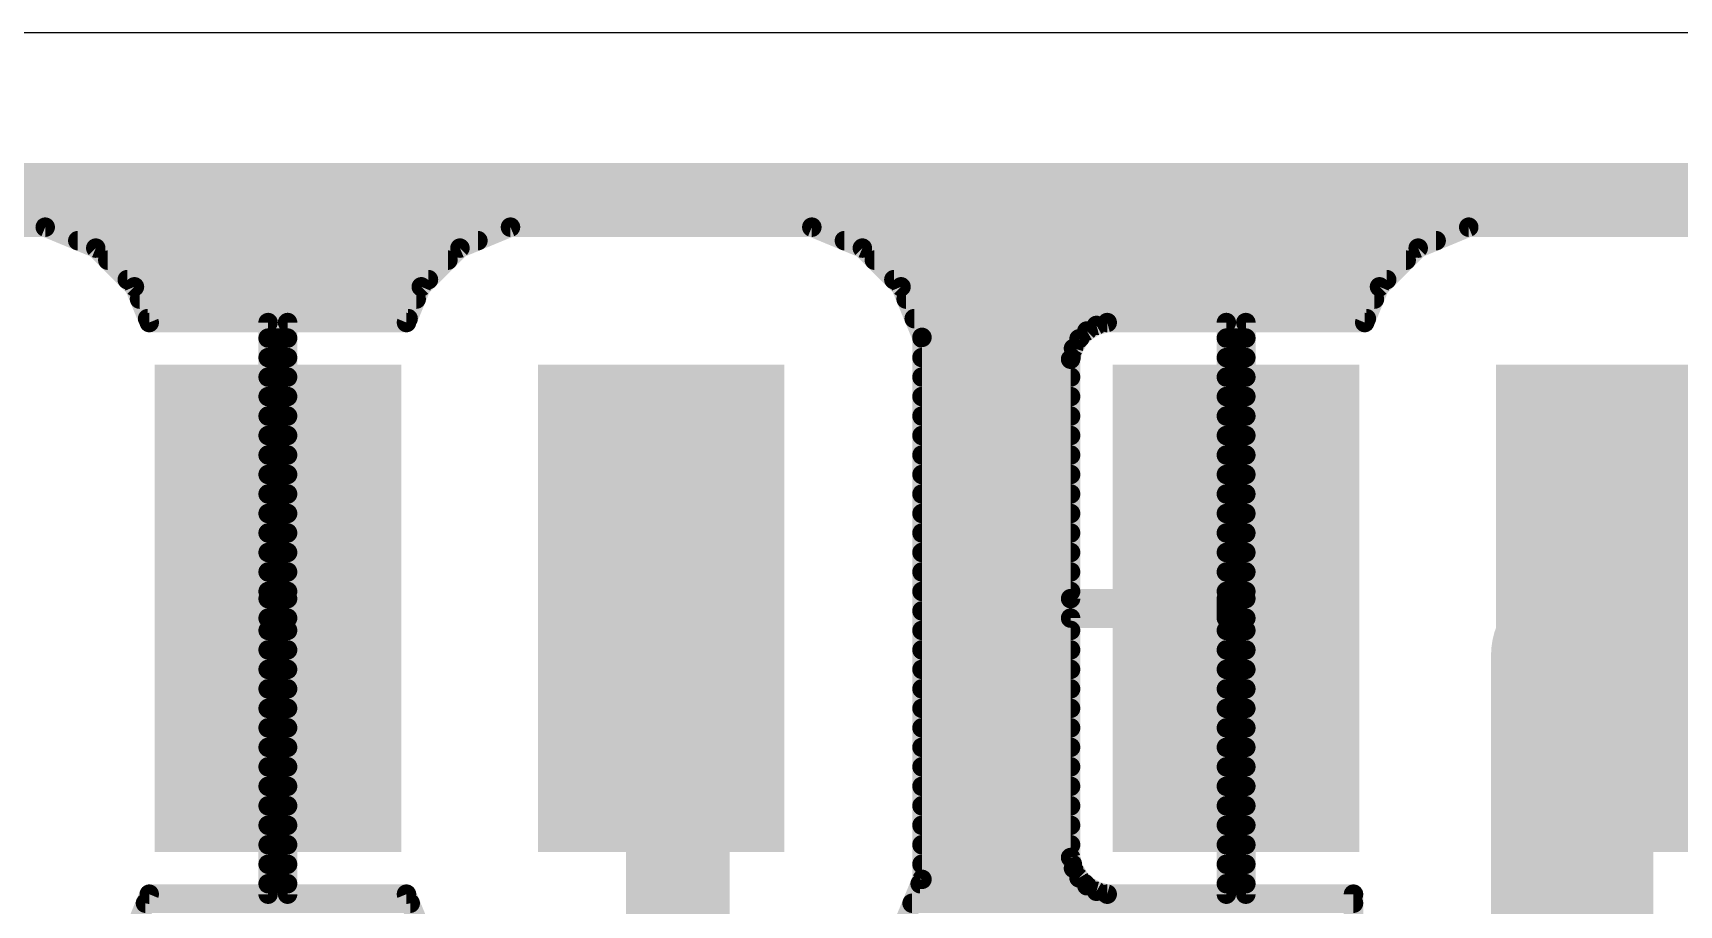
# Model space of a CAD drawing. Extents: x 0 to 75, y 0 to 35.
# Drawn here: x 25.08 to 37.97, y 28.18 to 35 of the extents above; entities that cross this region are included whole.
import ezdxf

# ---------------------------------------------------------------- set-up
doc = ezdxf.new("R2010")
doc.units = 0
doc.layers.add('1', color=12, linetype='CONTINUOUS')
doc.layers.add('20', color=31, linetype='CONTINUOUS')

# ---------------------------------------------------------------- blocks, each defined once
blk = doc.blocks.new('RECT')
blk.add_solid([(-0.5, -0.5), (0.5, -0.5), (-0.5, 0.5), (0.5, 0.5)])

msp = doc.modelspace()

# ---------------------------------------------------------------- linework, layer by layer
at = {"layer": '1'}
for points, const_width in [([(1.0922, 33.9078), (73.9078, 33.9078)], 0.1524), ([(1.0922, 33.8328), (73.9078, 33.8328)], 0.1524), ([(1.0922, 33.6804), (73.9078, 33.6804)], 0.1524), ([(1.0922, 33.528), (73.9078, 33.528)], 0.1524), ([(25.1793, 33.4812), (22.8207, 33.4812)], 0.1524), ([(25.5748, 33.3174), (25.1793, 33.4812)], 0.1524), ([(28.8207, 33.4812), (28.4252, 33.3174)], 0.1524), ([(31.1793, 33.4812), (28.8207, 33.4812)], 0.1524), ([(31.5748, 33.3174), (31.1793, 33.4812)], 0.1524), ([(36.3207, 33.4812), (35.9252, 33.3174)], 0.1524), ([(38.6793, 33.4812), (36.3207, 33.4812)], 0.1524), ([(25.4342, 33.3756), (28.5658, 33.3756)], 0.1524), ([(25.8776, 33.0146), (25.5748, 33.3174)], 0.1524), ([(28.4252, 33.3174), (28.1224, 33.0146)], 0.1524), ([(31.4342, 33.3756), (36.0658, 33.3756)], 0.1524), ([(31.8776, 33.0146), (31.5748, 33.3174)], 0.1524), ([(35.9252, 33.3174), (35.6224, 33.0146)], 0.1524), ([(25.669, 33.2232), (28.331, 33.2232)], 0.1524), ([(31.669, 33.2232), (35.831, 33.2232)], 0.1524), ([(25.8214, 33.0708), (28.1786, 33.0708)], 0.1524), ([(31.8214, 33.0708), (35.6786, 33.0708)], 0.1524), ([(25.9933, 32.7352), (25.8776, 33.0146)], 0.1524), ([(25.9174, 32.9184), (28.0826, 32.9184)], 0.1524), ([(28.1224, 33.0146), (28.0067, 32.7352)], 0.1524), ([(32.0414, 32.6191), (31.8776, 33.0146)], 0.1524), ([(31.9174, 32.9184), (35.5826, 32.9184)], 0.1524), ([(35.6224, 33.0146), (35.5067, 32.7352)], 0.1524), ([(25.9805, 32.766), (28.0195, 32.766)], 0.1524), ([(26.9238, 32.7352), (25.9933, 32.7352)], 0.1524), ([(26.9238, 30.5762), (26.9238, 32.7352)], 0.1524), ([(28.0067, 32.7352), (27.0762, 32.7352)], 0.1524), ([(27.0762, 32.7352), (27.0762, 30.5762)], 0.1524), ([(31.9805, 32.766), (35.5195, 32.766)], 0.1524), ([(33.3321, 32.6692), (33.2706, 32.6077)], 0.1524), ([(33.4073, 32.7127), (33.3321, 32.6692)], 0.1524), ([(33.4913, 32.7352), (33.4073, 32.7127)], 0.1524), ([(34.4238, 32.7352), (33.4913, 32.7352)], 0.1524), ([(34.4238, 30.5762), (34.4238, 32.7352)], 0.1524), ([(35.5067, 32.7352), (34.5762, 32.7352)], 0.1524), ([(34.5762, 32.7352), (34.5762, 30.5762)], 0.1524), ([(26.9238, 32.6136), (27.0762, 32.6136)], 0.1524), ([(32.0414, 28.3809), (32.0414, 32.6191)], 0.1524), ([(32.0414, 32.6136), (33.2764, 32.6136)], 0.1524), ([(33.2271, 32.5325), (33.2046, 32.4485)], 0.1524), ([(33.2706, 32.6077), (33.2271, 32.5325)], 0.1524), ([(34.4238, 32.6136), (34.5762, 32.6136)], 0.1524), ([(26.9238, 32.4612), (27.0762, 32.4612)], 0.1524), ([(32.0414, 32.4612), (33.208, 32.4612)], 0.1524), ([(33.2046, 32.4485), (33.2046, 30.5762)], 0.1524), ([(34.4238, 32.4612), (34.5762, 32.4612)], 0.1524), ([(26.9238, 32.3088), (27.0762, 32.3088)], 0.1524), ([(32.0414, 32.3088), (33.2046, 32.3088)], 0.1524), ([(34.4238, 32.3088), (34.5762, 32.3088)], 0.1524), ([(26.9238, 32.1564), (27.0762, 32.1564)], 0.1524), ([(32.0414, 32.1564), (33.2046, 32.1564)], 0.1524), ([(34.4238, 32.1564), (34.5762, 32.1564)], 0.1524), ([(26.9238, 32.004), (27.0762, 32.004)], 0.1524), ([(32.0414, 32.004), (33.2046, 32.004)], 0.1524), ([(34.4238, 32.004), (34.5762, 32.004)], 0.1524), ([(26.9238, 31.8516), (27.0762, 31.8516)], 0.1524), ([(32.0414, 31.8516), (33.2046, 31.8516)], 0.1524), ([(34.4238, 31.8516), (34.5762, 31.8516)], 0.1524), ([(26.9238, 31.6992), (27.0762, 31.6992)], 0.1524), ([(32.0414, 31.6992), (33.2046, 31.6992)], 0.1524), ([(34.4238, 31.6992), (34.5762, 31.6992)], 0.1524), ([(26.9238, 31.5468), (27.0762, 31.5468)], 0.1524), ([(32.0414, 31.5468), (33.2046, 31.5468)], 0.1524), ([(34.4238, 31.5468), (34.5762, 31.5468)], 0.1524), ([(26.9238, 31.3944), (27.0762, 31.3944)], 0.1524), ([(32.0414, 31.3944), (33.2046, 31.3944)], 0.1524), ([(34.4238, 31.3944), (34.5762, 31.3944)], 0.1524), ([(26.9238, 31.242), (27.0762, 31.242)], 0.1524), ([(32.0414, 31.242), (33.2046, 31.242)], 0.1524), ([(34.4238, 31.242), (34.5762, 31.242)], 0.1524), ([(26.9238, 31.0896), (27.0762, 31.0896)], 0.1524), ([(32.0414, 31.0896), (33.2046, 31.0896)], 0.1524), ([(34.4238, 31.0896), (34.5762, 31.0896)], 0.1524), ([(26.9238, 30.9372), (27.0762, 30.9372)], 0.1524), ([(32.0414, 30.9372), (33.2046, 30.9372)], 0.1524), ([(34.4238, 30.9372), (34.5762, 30.9372)], 0.1524), ([(26.9238, 30.7848), (27.0762, 30.7848)], 0.1524), ([(30.13, 30.37), (30, 30.5)], 0.8128), ([(32.0414, 30.7848), (33.2046, 30.7848)], 0.1524), ([(34.4238, 30.7848), (34.5762, 30.7848)], 0.1524), ([(37.13, 30.13), (37.5, 30.5)], 0.8128), ([(26.9238, 30.6324), (27.0762, 30.6324)], 0.1524), ([(30.13, 26.24), (30.13, 30.37)], 0.8128), ([(32.0414, 30.6324), (33.2046, 30.6324)], 0.1524), ([(34.4238, 30.6324), (34.5762, 30.6324)], 0.1524), ([(37.13, 30.13), (37.13, 27.35)], 1.27), ([(27.0762, 30.5762), (26.9238, 30.5762)], 0.1524), ([(32.0414, 30.48), (34.4238, 30.48)], 0.1524), ([(33.2046, 30.5762), (34.4238, 30.5762)], 0.1524), ([(34.5762, 30.5762), (34.4238, 30.5762)], 0.1524), ([(34.4238, 30.5762), (34.4238, 30.4238)], 0.1524), ([(26.9238, 28.2648), (26.9238, 30.4238)], 0.1524), ([(26.9238, 30.4238), (27.0762, 30.4238)], 0.1524), ([(27.0762, 30.4238), (27.0762, 28.2648)], 0.1524), ([(34.4238, 30.4238), (33.2046, 30.4238)], 0.1524), ([(33.2046, 30.4238), (33.2046, 28.5515)], 0.1524), ([(34.4238, 28.2648), (34.4238, 30.4238)], 0.1524), ([(34.4238, 30.4238), (34.5762, 30.4238)], 0.1524), ([(34.5762, 30.4238), (34.5762, 28.2648)], 0.1524), ([(26.9238, 30.3276), (27.0762, 30.3276)], 0.1524), ([(32.0414, 30.3276), (33.2046, 30.3276)], 0.1524), ([(34.4238, 30.3276), (34.5762, 30.3276)], 0.1524), ([(26.9238, 30.1752), (27.0762, 30.1752)], 0.1524), ([(32.0414, 30.1752), (33.2046, 30.1752)], 0.1524), ([(34.4238, 30.1752), (34.5762, 30.1752)], 0.1524), ([(26.9238, 30.0228), (27.0762, 30.0228)], 0.1524), ([(32.0414, 30.0228), (33.2046, 30.0228)], 0.1524), ([(34.4238, 30.0228), (34.5762, 30.0228)], 0.1524), ([(26.9238, 29.8704), (27.0762, 29.8704)], 0.1524), ([(32.0414, 29.8704), (33.2046, 29.8704)], 0.1524), ([(34.4238, 29.8704), (34.5762, 29.8704)], 0.1524), ([(26.9238, 29.718), (27.0762, 29.718)], 0.1524), ([(32.0414, 29.718), (33.2046, 29.718)], 0.1524), ([(34.4238, 29.718), (34.5762, 29.718)], 0.1524), ([(26.9238, 29.5656), (27.0762, 29.5656)], 0.1524), ([(32.0414, 29.5656), (33.2046, 29.5656)], 0.1524), ([(34.4238, 29.5656), (34.5762, 29.5656)], 0.1524), ([(26.9238, 29.4132), (27.0762, 29.4132)], 0.1524), ([(32.0414, 29.4132), (33.2046, 29.4132)], 0.1524), ([(34.4238, 29.4132), (34.5762, 29.4132)], 0.1524), ([(26.9238, 29.2608), (27.0762, 29.2608)], 0.1524), ([(32.0414, 29.2608), (33.2046, 29.2608)], 0.1524), ([(34.4238, 29.2608), (34.5762, 29.2608)], 0.1524), ([(26.9238, 29.1084), (27.0762, 29.1084)], 0.1524), ([(32.0414, 29.1084), (33.2046, 29.1084)], 0.1524), ([(34.4238, 29.1084), (34.5762, 29.1084)], 0.1524), ([(26.9238, 28.956), (27.0762, 28.956)], 0.1524), ([(32.0414, 28.956), (33.2046, 28.956)], 0.1524), ([(34.4238, 28.956), (34.5762, 28.956)], 0.1524), ([(26.9238, 28.8036), (27.0762, 28.8036)], 0.1524), ([(32.0414, 28.8036), (33.2046, 28.8036)], 0.1524), ([(34.4238, 28.8036), (34.5762, 28.8036)], 0.1524), ([(26.9238, 28.6512), (27.0762, 28.6512)], 0.1524), ([(32.0414, 28.6512), (33.2046, 28.6512)], 0.1524), ([(33.2046, 28.5515), (33.2271, 28.4675)], 0.1524), ([(34.4238, 28.6512), (34.5762, 28.6512)], 0.1524), ([(26.9238, 28.4988), (27.0762, 28.4988)], 0.1524), ([(32.0414, 28.4988), (33.2187, 28.4988)], 0.1524), ([(33.2271, 28.4675), (33.2706, 28.3923)], 0.1524), ([(34.4238, 28.4988), (34.5762, 28.4988)], 0.1524), ([(26.9238, 28.3464), (27.0762, 28.3464)], 0.1524), ([(31.8969, 28.0322), (32.0414, 28.3809)], 0.1524), ([(32.0271, 28.3464), (33.3164, 28.3464)], 0.1524), ([(33.2706, 28.3923), (33.3321, 28.3308)], 0.1524), ([(33.3321, 28.3308), (33.4073, 28.2873)], 0.1524), ([(33.4073, 28.2873), (33.4913, 28.2648)], 0.1524), ([(34.4238, 28.3464), (34.5762, 28.3464)], 0.1524), ([(25.8776, 27.9854), (25.9933, 28.2648)], 0.1524), ([(25.964, 28.194), (28.036, 28.194)], 0.1524), ([(25.9933, 28.2648), (26.9238, 28.2648)], 0.1524), ([(27.0762, 28.2648), (28.0067, 28.2648)], 0.1524), ([(28.0067, 28.2648), (28.1224, 27.9854)], 0.1524), ([(31.964, 28.194), (35.4188, 28.194)], 0.1524), ([(33.4913, 28.2648), (34.4238, 28.2648)], 0.1524), ([(34.5762, 28.2648), (35.4188, 28.2648)], 0.1524), ([(35.4188, 28.2648), (35.4188, 28.0947)], 0.1524)]:
    msp.add_lwpolyline(points, dxfattribs=dict(at, const_width=const_width))
for points, const_width in [([(25.1938, 33.5164, 1), (25.1647, 33.446)], 0.0762), ([(25.1793, 33.4431, 1), (25.1793, 33.5193)], 0.0762), ([(28.8207, 33.5193, 1), (28.8207, 33.4431)], 0.0762), ([(28.8353, 33.446, 1), (28.8061, 33.5164)], 0.0762), ([(31.1938, 33.5164, 1), (31.1647, 33.446)], 0.0762), ([(31.1793, 33.4431, 1), (31.1793, 33.5193)], 0.0762), ([(36.3207, 33.5193, 1), (36.3207, 33.4431)], 0.0762), ([(36.3353, 33.446, 1), (36.3061, 33.5164)], 0.0762), ([(25.4342, 33.4137, 1), (25.4342, 33.3375)], 0.0762), ([(25.6018, 33.3443, 1), (25.5479, 33.2904)], 0.0762), ([(25.5602, 33.2822, 1), (25.5894, 33.3526)], 0.0762), ([(28.4106, 33.3526, 1), (28.4398, 33.2822)], 0.0762), ([(28.4521, 33.2904, 1), (28.3982, 33.3443)], 0.0762), ([(28.5658, 33.3375, 1), (28.5658, 33.4137)], 0.0762), ([(31.4342, 33.4137, 1), (31.4342, 33.3375)], 0.0762), ([(31.6018, 33.3443, 1), (31.5479, 33.2904)], 0.0762), ([(31.5602, 33.2822, 1), (31.5894, 33.3526)], 0.0762), ([(35.9106, 33.3526, 1), (35.9398, 33.2822)], 0.0762), ([(35.9521, 33.2904, 1), (35.8982, 33.3443)], 0.0762), ([(36.0658, 33.3375, 1), (36.0658, 33.4137)], 0.0762), ([(25.669, 33.2613, 1), (25.669, 33.1851)], 0.0762), ([(28.331, 33.1851, 1), (28.331, 33.2613)], 0.0762), ([(31.669, 33.2613, 1), (31.669, 33.1851)], 0.0762), ([(35.831, 33.1851, 1), (35.831, 33.2613)], 0.0762), ([(25.8214, 33.1089, 1), (25.8214, 33.0327)], 0.0762), ([(28.1786, 33.0327, 1), (28.1786, 33.1089)], 0.0762), ([(31.8214, 33.1089, 1), (31.8214, 33.0327)], 0.0762), ([(35.6786, 33.0327, 1), (35.6786, 33.1089)], 0.0762), ([(25.9128, 33.0292, 1), (25.8424, 33)], 0.0762), ([(25.8506, 32.9877, 1), (25.9045, 33.0416)], 0.0762), ([(25.9174, 32.9565, 1), (25.9174, 32.8803)], 0.0762), ([(28.0826, 32.8803, 1), (28.0826, 32.9565)], 0.0762), ([(28.0955, 33.0416, 1), (28.1494, 32.9877)], 0.0762), ([(28.1576, 33, 1), (28.0872, 33.0292)], 0.0762), ([(31.9128, 33.0292, 1), (31.8424, 33)], 0.0762), ([(31.8506, 32.9877, 1), (31.9045, 33.0416)], 0.0762), ([(31.9174, 32.9565, 1), (31.9174, 32.8803)], 0.0762), ([(35.5826, 32.8803, 1), (35.5826, 32.9565)], 0.0762), ([(35.5955, 33.0416, 1), (35.6494, 32.9877)], 0.0762), ([(35.6576, 33, 1), (35.5872, 33.0292)], 0.0762), ([(25.9805, 32.8041, 1), (25.9805, 32.7279)], 0.0762), ([(25.9933, 32.7733, 1), (25.9933, 32.6971)], 0.0762), ([(25.9581, 32.7206, 1), (26.0285, 32.7498)], 0.0762), ([(26.9619, 32.7352, 1), (26.8857, 32.7352)], 0.0762), ([(26.9238, 32.6971, 1), (26.9238, 32.7733)], 0.0762), ([(27.0762, 32.7733, 1), (27.0762, 32.6971)], 0.0762), ([(27.1143, 32.7352, 1), (27.0381, 32.7352)], 0.0762), ([(27.9715, 32.7498, 1), (28.0419, 32.7206)], 0.0762), ([(28.0067, 32.6971, 1), (28.0067, 32.7733)], 0.0762), ([(28.0195, 32.7279, 1), (28.0195, 32.8041)], 0.0762), ([(31.9805, 32.8041, 1), (31.9805, 32.7279)], 0.0762), ([(33.313, 32.7022, 1), (33.3511, 32.6362)], 0.0762), ([(33.359, 32.6423, 1), (33.3051, 32.6962)], 0.0762), ([(33.3975, 32.7495, 1), (33.4172, 32.6759)], 0.0762), ([(33.4264, 32.6797, 1), (33.3883, 32.7457)], 0.0762), ([(33.4913, 32.7733, 1), (33.4913, 32.6971)], 0.0762), ([(33.5012, 32.6984, 1), (33.4815, 32.772)], 0.0762), ([(34.4619, 32.7352, 1), (34.3857, 32.7352)], 0.0762), ([(34.4238, 32.6971, 1), (34.4238, 32.7733)], 0.0762), ([(34.5762, 32.7733, 1), (34.5762, 32.6971)], 0.0762), ([(34.6143, 32.7352, 1), (34.5381, 32.7352)], 0.0762), ([(35.4715, 32.7498, 1), (35.5419, 32.7206)], 0.0762), ([(35.5067, 32.6971, 1), (35.5067, 32.7733)], 0.0762), ([(35.5195, 32.7279, 1), (35.5195, 32.8041)], 0.0762), ([(26.9238, 32.6517, 1), (26.9238, 32.5755)], 0.0762), ([(27.0762, 32.5755, 1), (27.0762, 32.6517)], 0.0762), ([(32.0795, 32.6191, 1), (32.0033, 32.6191)], 0.0762), ([(32.0414, 32.6517, 1), (32.0414, 32.5755)], 0.0762), ([(32.0062, 32.6045, 1), (32.0766, 32.6336)], 0.0762), ([(33.2639, 32.5226, 1), (33.1903, 32.5423)], 0.0762), ([(33.2436, 32.6347, 1), (33.2975, 32.5808)], 0.0762), ([(33.3036, 32.5887, 1), (33.2376, 32.6268)], 0.0762), ([(33.2764, 32.5755, 1), (33.2764, 32.6517)], 0.0762), ([(34.4238, 32.6517, 1), (34.4238, 32.5755)], 0.0762), ([(34.5762, 32.5755, 1), (34.5762, 32.6517)], 0.0762), ([(26.9238, 32.4993, 1), (26.9238, 32.4231)], 0.0762), ([(27.0762, 32.4231, 1), (27.0762, 32.4993)], 0.0762), ([(32.0414, 32.4993, 1), (32.0414, 32.4231)], 0.0762), ([(33.2427, 32.4485, 1), (33.1665, 32.4485)], 0.0762), ([(33.1678, 32.4583, 1), (33.2414, 32.4386)], 0.0762), ([(33.1941, 32.5515, 1), (33.2601, 32.5134)], 0.0762), ([(33.208, 32.4231, 1), (33.208, 32.4993)], 0.0762), ([(34.4238, 32.4993, 1), (34.4238, 32.4231)], 0.0762), ([(34.5762, 32.4231, 1), (34.5762, 32.4993)], 0.0762), ([(26.9238, 32.3469, 1), (26.9238, 32.2707)], 0.0762), ([(27.0762, 32.2707, 1), (27.0762, 32.3469)], 0.0762), ([(32.0414, 32.3469, 1), (32.0414, 32.2707)], 0.0762), ([(33.2046, 32.2707, 1), (33.2046, 32.3469)], 0.0762), ([(34.4238, 32.3469, 1), (34.4238, 32.2707)], 0.0762), ([(34.5762, 32.2707, 1), (34.5762, 32.3469)], 0.0762), ([(26.9238, 32.1945, 1), (26.9238, 32.1183)], 0.0762), ([(27.0762, 32.1183, 1), (27.0762, 32.1945)], 0.0762), ([(32.0414, 32.1945, 1), (32.0414, 32.1183)], 0.0762), ([(33.2046, 32.1183, 1), (33.2046, 32.1945)], 0.0762), ([(34.4238, 32.1945, 1), (34.4238, 32.1183)], 0.0762), ([(34.5762, 32.1183, 1), (34.5762, 32.1945)], 0.0762), ([(26.9238, 32.0421, 1), (26.9238, 31.9659)], 0.0762), ([(27.0762, 31.9659, 1), (27.0762, 32.0421)], 0.0762), ([(32.0414, 32.0421, 1), (32.0414, 31.9659)], 0.0762), ([(33.2046, 31.9659, 1), (33.2046, 32.0421)], 0.0762), ([(34.4238, 32.0421, 1), (34.4238, 31.9659)], 0.0762), ([(34.5762, 31.9659, 1), (34.5762, 32.0421)], 0.0762), ([(26.9238, 31.8897, 1), (26.9238, 31.8135)], 0.0762), ([(27.0762, 31.8135, 1), (27.0762, 31.8897)], 0.0762), ([(32.0414, 31.8897, 1), (32.0414, 31.8135)], 0.0762), ([(33.2046, 31.8135, 1), (33.2046, 31.8897)], 0.0762), ([(34.4238, 31.8897, 1), (34.4238, 31.8135)], 0.0762), ([(34.5762, 31.8135, 1), (34.5762, 31.8897)], 0.0762), ([(26.9238, 31.7373, 1), (26.9238, 31.6611)], 0.0762), ([(27.0762, 31.6611, 1), (27.0762, 31.7373)], 0.0762), ([(32.0414, 31.7373, 1), (32.0414, 31.6611)], 0.0762), ([(33.2046, 31.6611, 1), (33.2046, 31.7373)], 0.0762), ([(34.4238, 31.7373, 1), (34.4238, 31.6611)], 0.0762), ([(34.5762, 31.6611, 1), (34.5762, 31.7373)], 0.0762), ([(26.9238, 31.5849, 1), (26.9238, 31.5087)], 0.0762), ([(27.0762, 31.5087, 1), (27.0762, 31.5849)], 0.0762), ([(32.0414, 31.5849, 1), (32.0414, 31.5087)], 0.0762), ([(33.2046, 31.5087, 1), (33.2046, 31.5849)], 0.0762), ([(34.4238, 31.5849, 1), (34.4238, 31.5087)], 0.0762), ([(34.5762, 31.5087, 1), (34.5762, 31.5849)], 0.0762), ([(26.9238, 31.4325, 1), (26.9238, 31.3563)], 0.0762), ([(27.0762, 31.3563, 1), (27.0762, 31.4325)], 0.0762), ([(32.0414, 31.4325, 1), (32.0414, 31.3563)], 0.0762), ([(33.2046, 31.3563, 1), (33.2046, 31.4325)], 0.0762), ([(34.4238, 31.4325, 1), (34.4238, 31.3563)], 0.0762), ([(34.5762, 31.3563, 1), (34.5762, 31.4325)], 0.0762), ([(26.9238, 31.2801, 1), (26.9238, 31.2039)], 0.0762), ([(27.0762, 31.2039, 1), (27.0762, 31.2801)], 0.0762), ([(32.0414, 31.2801, 1), (32.0414, 31.2039)], 0.0762), ([(33.2046, 31.2039, 1), (33.2046, 31.2801)], 0.0762), ([(34.4238, 31.2801, 1), (34.4238, 31.2039)], 0.0762), ([(34.5762, 31.2039, 1), (34.5762, 31.2801)], 0.0762), ([(26.9238, 31.1277, 1), (26.9238, 31.0515)], 0.0762), ([(27.0762, 31.0515, 1), (27.0762, 31.1277)], 0.0762), ([(32.0414, 31.1277, 1), (32.0414, 31.0515)], 0.0762), ([(33.2046, 31.0515, 1), (33.2046, 31.1277)], 0.0762), ([(34.4238, 31.1277, 1), (34.4238, 31.0515)], 0.0762), ([(34.5762, 31.0515, 1), (34.5762, 31.1277)], 0.0762), ([(26.9238, 30.9753, 1), (26.9238, 30.8991)], 0.0762), ([(27.0762, 30.8991, 1), (27.0762, 30.9753)], 0.0762), ([(32.0414, 30.9753, 1), (32.0414, 30.8991)], 0.0762), ([(33.2046, 30.8991, 1), (33.2046, 30.9753)], 0.0762), ([(34.4238, 30.9753, 1), (34.4238, 30.8991)], 0.0762), ([(34.5762, 30.8991, 1), (34.5762, 30.9753)], 0.0762), ([(26.9238, 30.8229, 1), (26.9238, 30.7467)], 0.0762), ([(27.0762, 30.7467, 1), (27.0762, 30.8229)], 0.0762), ([(30.1437, 30.6437, 1), (29.8563, 30.3563)], 0.4064), ([(32.0414, 30.8229, 1), (32.0414, 30.7467)], 0.0762), ([(33.2046, 30.7467, 1), (33.2046, 30.8229)], 0.0762), ([(34.4238, 30.8229, 1), (34.4238, 30.7467)], 0.0762), ([(34.5762, 30.7467, 1), (34.5762, 30.8229)], 0.0762), ([(37.6437, 30.3563, 1), (37.3563, 30.6437)], 0.4064), ([(26.9238, 30.6705, 1), (26.9238, 30.5943)], 0.0762), ([(27.0762, 30.5943, 1), (27.0762, 30.6705)], 0.0762), ([(30.3332, 30.37, 1), (29.9268, 30.37)], 0.4064), ([(29.9863, 30.2263, 1), (30.2737, 30.5137)], 0.4064), ([(32.0414, 30.6705, 1), (32.0414, 30.5943)], 0.0762), ([(33.2046, 30.5943, 1), (33.2046, 30.6705)], 0.0762), ([(34.4238, 30.6705, 1), (34.4238, 30.5943)], 0.0762), ([(34.5762, 30.5943, 1), (34.5762, 30.6705)], 0.0762), ([(37.4475, 30.13, 1), (36.8125, 30.13)], 0.635), ([(26.9238, 30.6143, 1), (26.9238, 30.5381)], 0.0762), ([(26.8857, 30.5762, 1), (26.9619, 30.5762)], 0.0762), ([(27.0381, 30.5762, 1), (27.1143, 30.5762)], 0.0762), ([(27.0762, 30.5381, 1), (27.0762, 30.6143)], 0.0762), ([(32.0414, 30.5181, 1), (32.0414, 30.4419)], 0.0762), ([(33.2046, 30.6143, 1), (33.2046, 30.5381)], 0.0762), ([(33.1665, 30.5762, 1), (33.2427, 30.5762)], 0.0762), ([(34.4238, 30.6143, 1), (34.4238, 30.5381)], 0.0762), ([(34.4619, 30.5762, 1), (34.3857, 30.5762)], 0.0762), ([(34.3857, 30.5762, 1), (34.4619, 30.5762)], 0.0762), ([(34.4238, 30.5381, 1), (34.4238, 30.6143)], 0.0762), ([(34.4238, 30.4419, 1), (34.4238, 30.5181)], 0.0762), ([(34.5381, 30.5762, 1), (34.6143, 30.5762)], 0.0762), ([(34.5762, 30.5381, 1), (34.5762, 30.6143)], 0.0762), ([(26.9619, 30.4238, 1), (26.8857, 30.4238)], 0.0762), ([(26.9238, 30.4619, 1), (26.9238, 30.3857)], 0.0762), ([(27.1143, 30.4238, 1), (27.0381, 30.4238)], 0.0762), ([(27.0762, 30.3857, 1), (27.0762, 30.4619)], 0.0762), ([(33.2046, 30.4619, 1), (33.2046, 30.3857)], 0.0762), ([(33.2427, 30.4238, 1), (33.1665, 30.4238)], 0.0762), ([(34.4619, 30.4238, 1), (34.3857, 30.4238)], 0.0762), ([(34.4238, 30.4619, 1), (34.4238, 30.3857)], 0.0762), ([(34.3857, 30.4238, 1), (34.4619, 30.4238)], 0.0762), ([(34.4238, 30.3857, 1), (34.4238, 30.4619)], 0.0762), ([(34.6143, 30.4238, 1), (34.5381, 30.4238)], 0.0762), ([(34.5762, 30.3857, 1), (34.5762, 30.4619)], 0.0762), ([(36.9863, 30.2737, 1), (37.2737, 29.9863)], 0.4064), ([(26.9238, 30.3657, 1), (26.9238, 30.2895)], 0.0762), ([(27.0762, 30.2895, 1), (27.0762, 30.3657)], 0.0762), ([(32.0414, 30.3657, 1), (32.0414, 30.2895)], 0.0762), ([(33.2046, 30.2895, 1), (33.2046, 30.3657)], 0.0762), ([(34.4238, 30.3657, 1), (34.4238, 30.2895)], 0.0762), ([(34.5762, 30.2895, 1), (34.5762, 30.3657)], 0.0762), ([(26.9238, 30.2133, 1), (26.9238, 30.1371)], 0.0762), ([(27.0762, 30.1371, 1), (27.0762, 30.2133)], 0.0762), ([(32.0414, 30.2133, 1), (32.0414, 30.1371)], 0.0762), ([(33.2046, 30.1371, 1), (33.2046, 30.2133)], 0.0762), ([(34.4238, 30.2133, 1), (34.4238, 30.1371)], 0.0762), ([(34.5762, 30.1371, 1), (34.5762, 30.2133)], 0.0762), ([(26.9238, 30.0609, 1), (26.9238, 29.9847)], 0.0762), ([(27.0762, 29.9847, 1), (27.0762, 30.0609)], 0.0762), ([(32.0414, 30.0609, 1), (32.0414, 29.9847)], 0.0762), ([(33.2046, 29.9847, 1), (33.2046, 30.0609)], 0.0762), ([(34.4238, 30.0609, 1), (34.4238, 29.9847)], 0.0762), ([(34.5762, 29.9847, 1), (34.5762, 30.0609)], 0.0762), ([(26.9238, 29.9085, 1), (26.9238, 29.8323)], 0.0762), ([(27.0762, 29.8323, 1), (27.0762, 29.9085)], 0.0762), ([(32.0414, 29.9085, 1), (32.0414, 29.8323)], 0.0762), ([(33.2046, 29.8323, 1), (33.2046, 29.9085)], 0.0762), ([(34.4238, 29.9085, 1), (34.4238, 29.8323)], 0.0762), ([(34.5762, 29.8323, 1), (34.5762, 29.9085)], 0.0762), ([(26.9238, 29.7561, 1), (26.9238, 29.6799)], 0.0762), ([(27.0762, 29.6799, 1), (27.0762, 29.7561)], 0.0762), ([(32.0414, 29.7561, 1), (32.0414, 29.6799)], 0.0762), ([(33.2046, 29.6799, 1), (33.2046, 29.7561)], 0.0762), ([(34.4238, 29.7561, 1), (34.4238, 29.6799)], 0.0762), ([(34.5762, 29.6799, 1), (34.5762, 29.7561)], 0.0762), ([(26.9238, 29.6037, 1), (26.9238, 29.5275)], 0.0762), ([(27.0762, 29.5275, 1), (27.0762, 29.6037)], 0.0762), ([(32.0414, 29.6037, 1), (32.0414, 29.5275)], 0.0762), ([(33.2046, 29.5275, 1), (33.2046, 29.6037)], 0.0762), ([(34.4238, 29.6037, 1), (34.4238, 29.5275)], 0.0762), ([(34.5762, 29.5275, 1), (34.5762, 29.6037)], 0.0762), ([(26.9238, 29.4513, 1), (26.9238, 29.3751)], 0.0762), ([(27.0762, 29.3751, 1), (27.0762, 29.4513)], 0.0762), ([(32.0414, 29.4513, 1), (32.0414, 29.3751)], 0.0762), ([(33.2046, 29.3751, 1), (33.2046, 29.4513)], 0.0762), ([(34.4238, 29.4513, 1), (34.4238, 29.3751)], 0.0762), ([(34.5762, 29.3751, 1), (34.5762, 29.4513)], 0.0762), ([(26.9238, 29.2989, 1), (26.9238, 29.2227)], 0.0762), ([(27.0762, 29.2227, 1), (27.0762, 29.2989)], 0.0762), ([(32.0414, 29.2989, 1), (32.0414, 29.2227)], 0.0762), ([(33.2046, 29.2227, 1), (33.2046, 29.2989)], 0.0762), ([(34.4238, 29.2989, 1), (34.4238, 29.2227)], 0.0762), ([(34.5762, 29.2227, 1), (34.5762, 29.2989)], 0.0762), ([(26.9238, 29.1465, 1), (26.9238, 29.0703)], 0.0762), ([(27.0762, 29.0703, 1), (27.0762, 29.1465)], 0.0762), ([(32.0414, 29.1465, 1), (32.0414, 29.0703)], 0.0762), ([(33.2046, 29.0703, 1), (33.2046, 29.1465)], 0.0762), ([(34.4238, 29.1465, 1), (34.4238, 29.0703)], 0.0762), ([(34.5762, 29.0703, 1), (34.5762, 29.1465)], 0.0762), ([(26.9238, 28.9941, 1), (26.9238, 28.9179)], 0.0762), ([(27.0762, 28.9179, 1), (27.0762, 28.9941)], 0.0762), ([(32.0414, 28.9941, 1), (32.0414, 28.9179)], 0.0762), ([(33.2046, 28.9179, 1), (33.2046, 28.9941)], 0.0762), ([(34.4238, 28.9941, 1), (34.4238, 28.9179)], 0.0762), ([(34.5762, 28.9179, 1), (34.5762, 28.9941)], 0.0762), ([(26.9238, 28.8417, 1), (26.9238, 28.7655)], 0.0762), ([(27.0762, 28.7655, 1), (27.0762, 28.8417)], 0.0762), ([(32.0414, 28.8417, 1), (32.0414, 28.7655)], 0.0762), ([(33.2046, 28.7655, 1), (33.2046, 28.8417)], 0.0762), ([(34.4238, 28.8417, 1), (34.4238, 28.7655)], 0.0762), ([(34.5762, 28.7655, 1), (34.5762, 28.8417)], 0.0762), ([(26.9238, 28.6893, 1), (26.9238, 28.6131)], 0.0762), ([(27.0762, 28.6131, 1), (27.0762, 28.6893)], 0.0762), ([(32.0414, 28.6893, 1), (32.0414, 28.6131)], 0.0762), ([(33.2414, 28.5614, 1), (33.1678, 28.5417)], 0.0762), ([(33.2046, 28.6131, 1), (33.2046, 28.6893)], 0.0762), ([(34.4238, 28.6893, 1), (34.4238, 28.6131)], 0.0762), ([(34.5762, 28.6131, 1), (34.5762, 28.6893)], 0.0762), ([(26.9238, 28.5369, 1), (26.9238, 28.4607)], 0.0762), ([(27.0762, 28.4607, 1), (27.0762, 28.5369)], 0.0762), ([(32.0414, 28.5369, 1), (32.0414, 28.4607)], 0.0762), ([(33.1665, 28.5515, 1), (33.2427, 28.5515)], 0.0762), ([(33.2601, 28.4866, 1), (33.1941, 28.4485)], 0.0762), ([(33.1903, 28.4577, 1), (33.2639, 28.4774)], 0.0762), ([(33.2187, 28.4607, 1), (33.2187, 28.5369)], 0.0762), ([(34.4238, 28.5369, 1), (34.4238, 28.4607)], 0.0762), ([(34.5762, 28.4607, 1), (34.5762, 28.5369)], 0.0762), ([(26.9238, 28.3845, 1), (26.9238, 28.3083)], 0.0762), ([(27.0762, 28.3083, 1), (27.0762, 28.3845)], 0.0762), ([(32.0271, 28.3845, 1), (32.0271, 28.3083)], 0.0762), ([(32.0033, 28.3809, 1), (32.0795, 28.3809)], 0.0762), ([(32.0766, 28.3663, 1), (32.0062, 28.3955)], 0.0762), ([(33.2975, 28.4192, 1), (33.2436, 28.3653)], 0.0762), ([(33.2376, 28.3732, 1), (33.3036, 28.4113)], 0.0762), ([(33.3511, 28.3638, 1), (33.313, 28.2978)], 0.0762), ([(33.3051, 28.3038, 1), (33.359, 28.3577)], 0.0762), ([(33.3164, 28.3083, 1), (33.3164, 28.3845)], 0.0762), ([(33.4172, 28.3241, 1), (33.3975, 28.2505)], 0.0762), ([(33.3883, 28.2543, 1), (33.4264, 28.3203)], 0.0762), ([(34.4238, 28.3845, 1), (34.4238, 28.3083)], 0.0762), ([(34.5762, 28.3083, 1), (34.5762, 28.3845)], 0.0762), ([(25.964, 28.2321, 1), (25.964, 28.1559)], 0.0762), ([(25.9933, 28.3029, 1), (25.9933, 28.2267)], 0.0762), ([(26.0285, 28.2502, 1), (25.9581, 28.2794)], 0.0762), ([(26.8857, 28.2648, 1), (26.9619, 28.2648)], 0.0762), ([(26.9238, 28.2267, 1), (26.9238, 28.3029)], 0.0762), ([(27.0762, 28.3029, 1), (27.0762, 28.2267)], 0.0762), ([(27.0381, 28.2648, 1), (27.1143, 28.2648)], 0.0762), ([(28.0419, 28.2794, 1), (27.9715, 28.2502)], 0.0762), ([(28.0067, 28.2267, 1), (28.0067, 28.3029)], 0.0762), ([(28.036, 28.1559, 1), (28.036, 28.2321)], 0.0762), ([(31.964, 28.2321, 1), (31.964, 28.1559)], 0.0762), ([(33.4913, 28.3029, 1), (33.4913, 28.2267)], 0.0762), ([(33.4815, 28.228, 1), (33.5012, 28.3016)], 0.0762), ([(34.3857, 28.2648, 1), (34.4619, 28.2648)], 0.0762), ([(34.4238, 28.2267, 1), (34.4238, 28.3029)], 0.0762), ([(34.5762, 28.3029, 1), (34.5762, 28.2267)], 0.0762), ([(34.5381, 28.2648, 1), (34.6143, 28.2648)], 0.0762), ([(35.4569, 28.2648, 1), (35.3807, 28.2648)], 0.0762), ([(35.4188, 28.2267, 1), (35.4188, 28.3029)], 0.0762), ([(35.4188, 28.1559, 1), (35.4188, 28.2321)], 0.0762)]:
    msp.add_lwpolyline(points, format="xyb", dxfattribs=dict(at, const_width=const_width))
at = {"layer": '20'}
msp.add_line((75, 35), (0, 35), dxfattribs=at)

# ---------------------------------------------------------------- block references
at = {"layer": '1', "xscale": 3.81, "yscale": 1.9304, "rotation": 270}
for p in [(27, 30.5), (30, 30.5), (34.5, 30.5), (37.5, 30.5)]:
    msp.add_blockref('RECT', p, dxfattribs=at)

doc.saveas('drawing.dxf')
